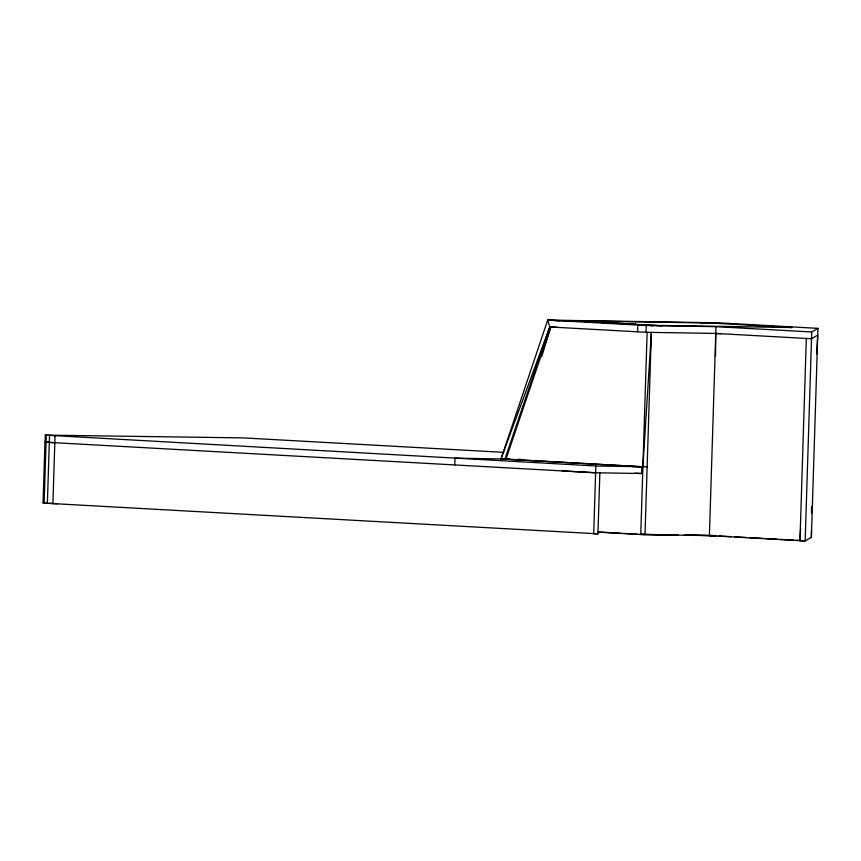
<?xml version="1.0" encoding="UTF-8"?>
<svg xmlns="http://www.w3.org/2000/svg" width="861" height="861" viewBox="0 0 861 861"><rect width="100%" height="100%" fill="white"/><g stroke="black" fill="none" stroke-linecap="round" stroke-linejoin="round"><path stroke-width="1.29" d="M505.03 459.139L501.005 458.913L547.693 320.066L646.277 325.533L715.965 326.663L709.399 535.617L805.164 540.934L811.385 537.307L811.417 530.613M811.492 513.188L811.525 506.494M715.513 356.206L715.749 333.433L646.062 332.314L646.277 325.533M599.859 472.84L597.932 533.831L593.703 533.755L595.823 465.995L45.31 435.117L45.095 441.897L49.303 442.403L595.618 472.775L641.628 473.518L641.843 466.737L501.005 458.913L549.748 326.965L547.693 320.066L718.149 322.81L817.95 328.353L811.385 537.307M817.95 328.353L811.729 331.98L805.164 540.934M597.932 533.831L44.105 503.104L43.05 502.878L44.966 441.897L54.813 442.748M44.105 503.104L46.3 435.343M47.377 503.394L49.518 435.634M52.898 503.739L55.029 435.978M454.78 464.951L454.995 458.181L509.055 459.053M637.614 331.84L637.829 325.071L791.991 327.546M716.083 535.725L640.767 534.52L647.128 332.335L549.748 326.965L504.923 459.139L509.163 459.204M557.508 327.341L550.814 326.986L505.988 459.15L642.898 466.759L651.368 332.4L645.007 534.584L639.637 534.283M796.21 540.267L804.206 540.719L799.966 540.643L806.316 338.459M650.593 348.447L651.368 332.4M799.966 540.643L800.59 528.6M816.637 353.86L817.735 335.123L811.514 338.75L715.749 333.433L721.087 333.724M541.741 356.508L550.814 326.986M651.271 325.932L653.897 325.329M43.05 502.878L46.311 502.673M45.31 435.117L243.329 437.894L503.696 452.348M700.983 323.327L710.368 323.015L792.055 327.546M632.437 466.673L641.843 466.737L595.823 465.995M556.141 320.529L710.368 323.015M596.286 322.122L635.999 324.091L630.521 324.027M518.344 459.354L521.034 459.397M642.898 466.759L647.138 466.823M677.693 535.004L641.628 534.39L677.833 534.982M684.377 535.122L716.427 535.66M685.883 535.111L715.383 535.585M715.965 326.663L811.729 331.98M572.21 320.787L662.077 325.856M634.923 473.141L641.628 473.518M713.629 535.682L716.298 535.833M718.957 535.983L730.946 536.651M734.95 536.866L746.928 537.533M749.597 537.684L762.911 538.426M765.58 538.566L777.569 539.234M780.227 539.384L793.551 540.127M598.029 531.98L620.846 533.239M623.536 533.389L636.957 534.132M597.814 532.13L640.767 534.52M547.693 320.066L559.725 320.733M562.082 470.902L595.618 472.775M57.149 503.803L49.411 503.244M579.281 320.905L581.95 321.088"/></g></svg>
